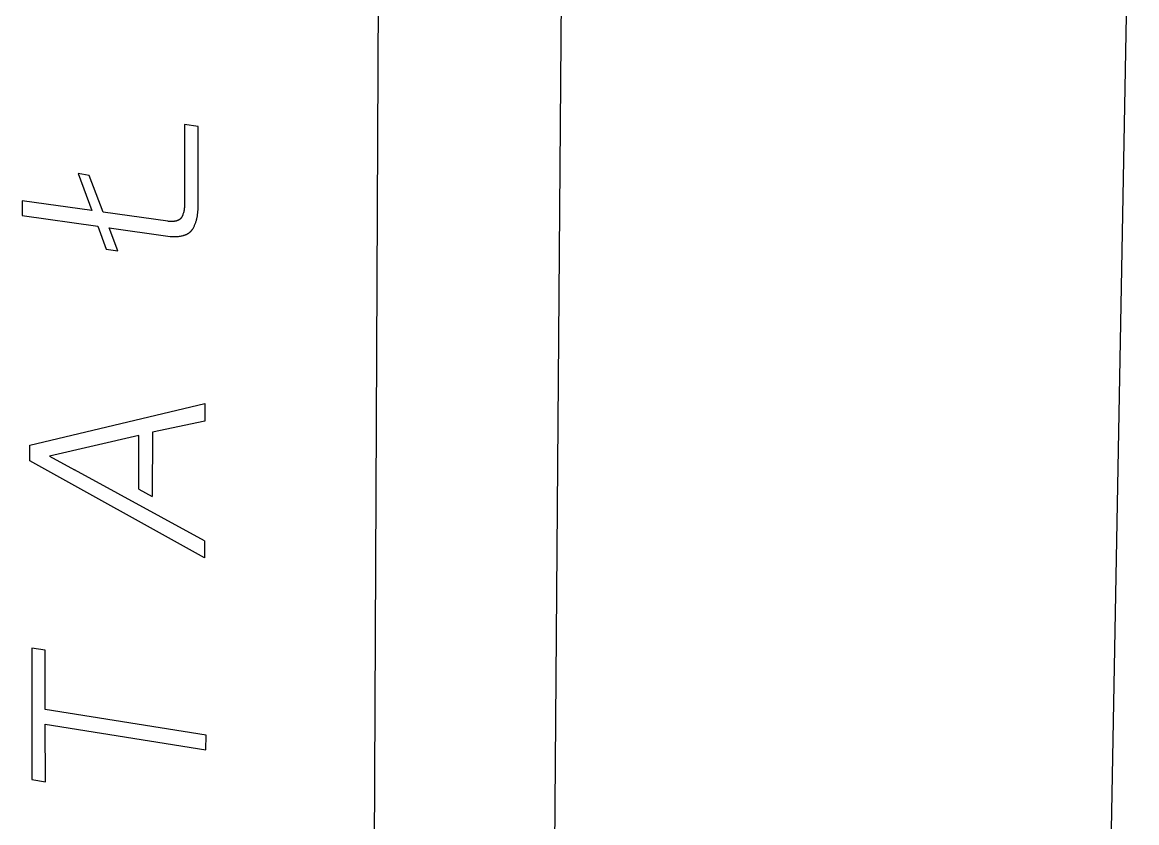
# Model space of a CAD drawing. Header units: millimetres. Extents: x 974 to 5700, y -47 to 3256.
# Drawn here: x 2504.6 to 2822.3, y 921.9 to 1150.1 of the extents above; entities that cross this region are included whole.
import ezdxf

# ---------------------------------------------------------------- set-up
doc = ezdxf.new("R2010")
doc.units = ezdxf.units.MM
doc.header["$MEASUREMENT"] = 0
doc.layers.add('Domyslna', color=7, linetype='Continuous', true_color=0x000000)
doc.layers.add('Utwórz2D linie widoczne', color=7, linetype='Continuous', true_color=0x000000)

msp = doc.modelspace()

# ---------------------------------------------------------------- linework, layer by layer
at = {"layer": 'Domyslna'}
for p, q in [((2652.76, 462.85), (2658.97, 1238.31)), ((2606.34, 1234.64), (2602.79, 456.56))]:
    msp.add_line(p, q, dxfattribs=at)
at = {"layer": 'Utwórz2D linie widoczne'}
for p, q in [((2822.26, 1312.18), (2808.82, 590.01)), ((2550.79, 1120.94), (2550.77, 1098.64)), ((2554.69, 1120.41), (2550.79, 1120.94)), ((2554.66, 1098.09), (2554.69, 1120.41)), ((2520.45, 1106.96), (2524.38, 1096.41)), ((2523.62, 1106.46), (2520.45, 1106.96)), ((2527.6, 1095.96), (2523.62, 1106.46)), ((2524.38, 1096.41), (2504.56, 1099.21)), ((2504.56, 1099.21), (2504.57, 1094.98)), ((2550.62, 1096.29), (2550.57, 1096.05)), ((2550.67, 1096.53), (2550.62, 1096.29)), ((2550.71, 1096.78), (2550.67, 1096.53)), ((2550.74, 1097.03), (2550.71, 1096.78)), ((2550.76, 1097.29), (2550.74, 1097.03)), ((2550.78, 1097.55), (2550.76, 1097.29)), ((2550.77, 1098.64), (2550.78, 1098.36)), ((2550.78, 1098.36), (2550.79, 1098.08)), ((2550.79, 1097.81), (2550.78, 1097.55)), ((2550.79, 1098.08), (2550.79, 1097.81)), ((2554.6, 1095.74), (2554.64, 1096.19)), ((2554.64, 1096.19), (2554.67, 1096.66)), ((2554.68, 1097.6), (2554.66, 1098.09)), ((2554.67, 1096.66), (2554.68, 1097.13)), ((2554.68, 1097.13), (2554.68, 1097.6)), ((2504.57, 1094.98), (2526.06, 1091.94)), ((2546.02, 1093.36), (2527.6, 1095.96)), ((2546.22, 1093.34), (2546.02, 1093.36)), ((2546.42, 1093.32), (2546.22, 1093.34)), ((2546.61, 1093.31), (2546.42, 1093.32)), ((2546.8, 1093.3), (2546.61, 1093.31)), ((2546.98, 1093.3), (2546.8, 1093.3)), ((2547.16, 1093.3), (2546.98, 1093.3)), ((2547.34, 1093.3), (2547.16, 1093.3)), ((2547.5, 1093.31), (2547.34, 1093.3)), ((2547.67, 1093.32), (2547.5, 1093.31)), ((2547.83, 1093.34), (2547.67, 1093.32)), ((2547.98, 1093.36), (2547.83, 1093.34)), ((2548.13, 1093.38), (2547.98, 1093.36)), ((2548.28, 1093.41), (2548.13, 1093.38)), ((2548.42, 1093.44), (2548.28, 1093.41)), ((2548.48, 1093.46), (2548.42, 1093.44)), ((2548.55, 1093.48), (2548.48, 1093.46)), ((2548.62, 1093.5), (2548.55, 1093.48)), ((2548.68, 1093.52), (2548.62, 1093.5)), ((2548.74, 1093.54), (2548.68, 1093.52)), ((2548.81, 1093.56), (2548.74, 1093.54)), ((2548.87, 1093.58), (2548.81, 1093.56)), ((2548.93, 1093.61), (2548.87, 1093.58)), ((2548.99, 1093.63), (2548.93, 1093.61)), ((2549.04, 1093.66), (2548.99, 1093.63)), ((2549.1, 1093.69), (2549.04, 1093.66)), ((2549.15, 1093.71), (2549.1, 1093.69)), ((2549.21, 1093.74), (2549.15, 1093.71)), ((2549.26, 1093.77), (2549.21, 1093.74)), ((2549.31, 1093.81), (2549.26, 1093.77)), ((2549.36, 1093.84), (2549.31, 1093.81)), ((2549.41, 1093.87), (2549.36, 1093.84)), ((2549.46, 1093.91), (2549.41, 1093.87)), ((2549.5, 1093.94), (2549.46, 1093.91)), ((2549.55, 1093.98), (2549.5, 1093.94)), ((2549.59, 1094.02), (2549.55, 1093.98)), ((2549.63, 1094.05), (2549.59, 1094.02)), ((2549.67, 1094.09), (2549.63, 1094.05)), ((2549.71, 1094.13), (2549.67, 1094.09)), ((2549.75, 1094.18), (2549.71, 1094.13)), ((2549.79, 1094.22), (2549.75, 1094.18)), ((2549.83, 1094.26), (2549.79, 1094.22)), ((2549.86, 1094.31), (2549.83, 1094.26)), ((2549.9, 1094.35), (2549.86, 1094.31)), ((2549.93, 1094.4), (2549.9, 1094.35)), ((2549.96, 1094.45), (2549.93, 1094.4)), ((2549.99, 1094.49), (2549.96, 1094.45)), ((2550.02, 1094.54), (2549.99, 1094.49)), ((2550.05, 1094.59), (2550.02, 1094.54)), ((2550.08, 1094.65), (2550.05, 1094.59)), ((2550.1, 1094.7), (2550.08, 1094.65)), ((2550.15, 1094.8), (2550.1, 1094.7)), ((2550.2, 1094.91), (2550.15, 1094.8)), ((2550.24, 1095.02), (2550.2, 1094.91)), ((2550.29, 1095.13), (2550.24, 1095.02)), ((2550.37, 1095.35), (2550.29, 1095.13)), ((2550.44, 1095.58), (2550.37, 1095.35)), ((2550.51, 1095.81), (2550.44, 1095.58)), ((2550.57, 1096.05), (2550.51, 1095.81)), ((2553.93, 1092.81), (2554, 1093.01)), ((2554, 1093.01), (2554.07, 1093.21)), ((2554.07, 1093.21), (2554.13, 1093.41)), ((2554.13, 1093.41), (2554.19, 1093.61)), ((2554.19, 1093.61), (2554.25, 1093.81)), ((2554.25, 1093.81), (2554.3, 1094.02)), ((2554.3, 1094.02), (2554.35, 1094.23)), ((2554.35, 1094.23), (2554.4, 1094.44)), ((2554.4, 1094.44), (2554.44, 1094.65)), ((2554.44, 1094.65), (2554.48, 1094.86)), ((2554.48, 1094.86), (2554.55, 1095.3)), ((2554.55, 1095.3), (2554.6, 1095.74)), ((2526.06, 1091.94), (2528.52, 1085.4)), ((2531.77, 1084.93), (2529.3, 1091.48)), ((2529.3, 1091.48), (2546.01, 1089.12)), ((2551.47, 1089.69), (2551.57, 1089.73)), ((2551.57, 1089.73), (2551.66, 1089.79)), ((2551.66, 1089.79), (2551.75, 1089.84)), ((2551.75, 1089.84), (2551.84, 1089.89)), ((2551.84, 1089.89), (2551.93, 1089.95)), ((2551.93, 1089.95), (2552.02, 1090)), ((2552.02, 1090), (2552.1, 1090.06)), ((2552.1, 1090.06), (2552.19, 1090.12)), ((2552.19, 1090.12), (2552.27, 1090.19)), ((2552.27, 1090.19), (2552.35, 1090.25)), ((2552.35, 1090.25), (2552.42, 1090.32)), ((2552.42, 1090.32), (2552.5, 1090.38)), ((2552.5, 1090.38), (2552.57, 1090.45)), ((2552.57, 1090.45), (2552.64, 1090.52)), ((2552.64, 1090.52), (2552.71, 1090.6)), ((2552.71, 1090.6), (2552.78, 1090.67)), ((2552.78, 1090.67), (2552.84, 1090.75)), ((2552.84, 1090.75), (2552.9, 1090.82)), ((2552.9, 1090.82), (2552.96, 1090.9)), ((2552.96, 1090.9), (2553.02, 1090.99)), ((2553.02, 1090.99), (2553.08, 1091.07)), ((2553.08, 1091.07), (2553.14, 1091.15)), ((2553.14, 1091.15), (2553.19, 1091.24)), ((2553.19, 1091.24), (2553.24, 1091.33)), ((2553.24, 1091.33), (2553.34, 1091.5)), ((2553.34, 1091.5), (2553.43, 1091.68)), ((2553.43, 1091.68), (2553.52, 1091.87)), ((2553.52, 1091.87), (2553.61, 1092.05)), ((2553.61, 1092.05), (2553.7, 1092.24)), ((2553.7, 1092.24), (2553.78, 1092.43)), ((2553.78, 1092.43), (2553.86, 1092.62)), ((2553.86, 1092.62), (2553.93, 1092.81)), ((2546.01, 1089.12), (2546.7, 1089.05)), ((2546.7, 1089.05), (2547.03, 1089.03)), ((2547.03, 1089.03), (2547.36, 1089.01)), ((2547.36, 1089.01), (2547.67, 1089)), ((2547.67, 1089), (2547.98, 1089)), ((2547.98, 1089), (2548.28, 1089.01)), ((2548.28, 1089.01), (2548.57, 1089.02)), ((2548.57, 1089.02), (2548.86, 1089.04)), ((2548.86, 1089.04), (2549.13, 1089.06)), ((2549.13, 1089.06), (2549.4, 1089.09)), ((2549.4, 1089.09), (2549.66, 1089.13)), ((2549.66, 1089.13), (2549.92, 1089.18)), ((2549.92, 1089.18), (2550.16, 1089.23)), ((2550.16, 1089.23), (2550.4, 1089.29)), ((2550.4, 1089.29), (2550.52, 1089.32)), ((2550.52, 1089.32), (2550.63, 1089.36)), ((2550.63, 1089.36), (2550.74, 1089.39)), ((2550.74, 1089.39), (2550.85, 1089.43)), ((2550.85, 1089.43), (2550.96, 1089.47)), ((2550.96, 1089.47), (2551.07, 1089.51)), ((2551.07, 1089.51), (2551.17, 1089.55)), ((2551.17, 1089.55), (2551.27, 1089.59)), ((2551.27, 1089.59), (2551.37, 1089.64)), ((2551.37, 1089.64), (2551.47, 1089.69)), ((2528.52, 1085.4), (2531.77, 1084.93)), ((2506.69, 1029.57), (2556.6, 1041.42)), ((2556.6, 1041.42), (2556.6, 1036.42)), ((2556.6, 1036.42), (2541.64, 1033.22)), ((2541.64, 1033.22), (2541.63, 1014.89)), ((2506.7, 1025.1), (2506.69, 1029.57)), ((2537.78, 1032.29), (2512.34, 1026.44)), ((2537.78, 1017), (2537.78, 1032.29)), ((2512.34, 1026.44), (2519.47, 1022.55)), ((2556.54, 997.43), (2506.7, 1025.1)), ((2519.46, 1022.53), (2519.47, 1022.55)), ((2556.55, 1002.22), (2519.46, 1022.53)), ((2537.78, 1017), (2541.63, 1014.89)), ((2556.55, 1002.22), (2556.54, 997.43)), ((2511.07, 971.08), (2507.26, 971.68)), ((2507.26, 971.68), (2507.33, 934.18)), ((2511.1, 954.15), (2511.07, 971.08)), ((2556.94, 946.84), (2511.1, 954.15)), ((2511.11, 950), (2556.93, 942.67)), ((2511.14, 933.56), (2511.11, 950)), ((2556.93, 942.67), (2556.94, 946.84)), ((2507.33, 934.18), (2511.14, 933.56))]:
    msp.add_line(p, q, dxfattribs=at)

doc.saveas('drawing.dxf')
